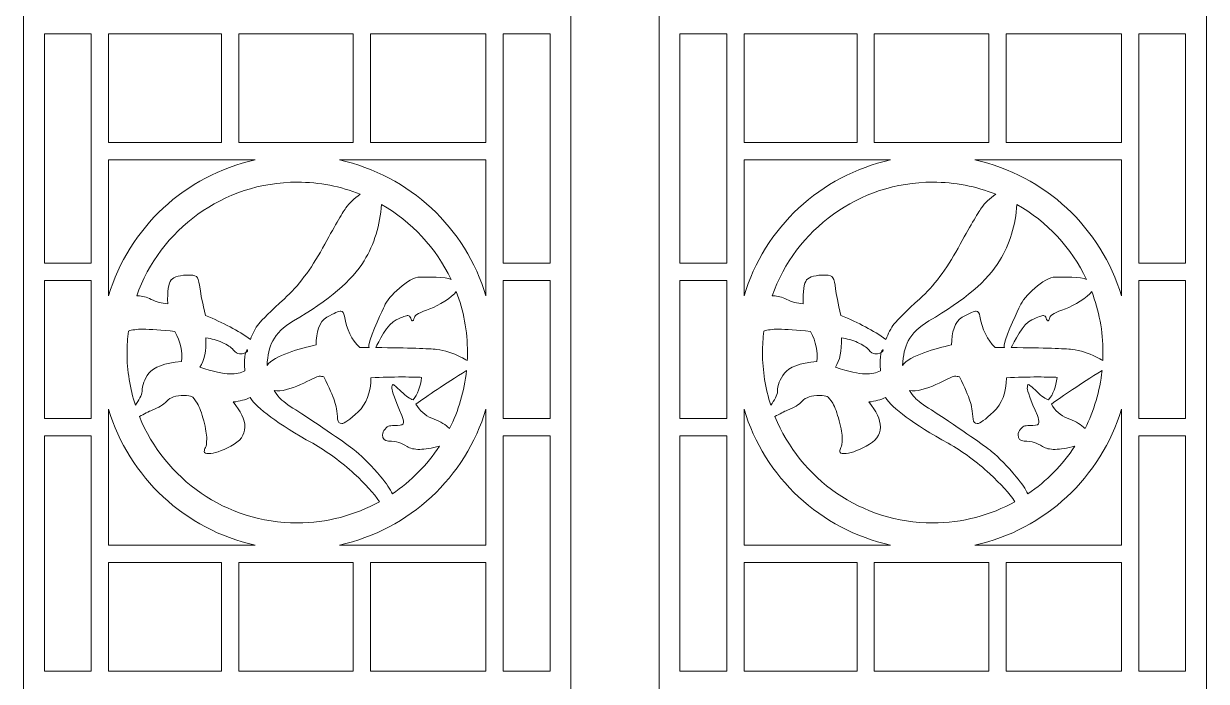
# Model space of a CAD drawing. Header units: centimetres. Extents: x 1.9 to 11.5, y -9.5 to 9.5.
# Drawn here: x 1.85 to 11.54, y -2.69 to 2.69 of the extents above; entities that cross this region are included whole.
import ezdxf

# ---------------------------------------------------------------- set-up
doc = ezdxf.new("R2010")
doc.units = ezdxf.units.CM
doc.header["$MEASUREMENT"] = 0
doc.layers.add('layer 1', color=7, linetype='Continuous')

msp = doc.modelspace()

# ---------------------------------------------------------------- linework, layer by layer
at = {"layer": 'layer 1', "color": 7, "lineweight": 20}
for points, knots in [([(1.85395, -2.77754), (1.85395, -2.77754), (1.85395, 2.76693), (1.85395, 2.76693), (1.85395, 2.76693), (1.85395, 2.76693), (1.85395, 2.76693), (1.85395, 2.76693), (1.85395, 2.76693), (1.85395, 2.76693), (1.85395, 6.05448), (1.85395, 6.05448), (1.85395, 6.05448), (1.85395, 6.05448), (1.85395, 9.5), (1.85395, 9.5), (1.85395, 9.5), (1.85395, 9.5), (4.09581, 9.5), (4.09581, 9.5), (4.09581, 9.5), (4.09581, 9.5), (6.33768, 9.5), (6.33768, 9.5), (6.33768, 9.5), (6.33768, 9.5), (6.33768, 6.05448), (6.33768, 6.05448), (6.33768, 6.05448), (6.33768, 6.05448), (6.33768, 2.76693), (6.33768, 2.76693), (6.33768, 2.76693), (6.33768, 2.76693), (6.33768, 2.76693), (6.33768, 2.76693), (6.33768, 2.76693), (6.33768, 2.76693), (6.33768, -2.77754), (6.33768, -2.77754), (6.33768, -2.77754), (6.33768, -2.77754), (6.33768, -2.77754), (6.33768, -2.77754), (6.33768, -2.77754), (6.33768, -2.77754), (6.33768, -6.05448), (6.33768, -6.05448), (6.33768, -6.05448), (6.33768, -6.05448), (6.33768, -9.5), (6.33768, -9.5), (6.33768, -9.5), (6.33768, -9.5), (4.09581, -9.5), (4.09581, -9.5), (4.09581, -9.5), (4.09581, -9.5), (1.85395, -9.5), (1.85395, -9.5), (1.85395, -9.5), (1.85395, -9.5), (1.85395, -6.05448), (1.85395, -6.05448), (1.85395, -6.05448), (1.85395, -6.05448), (1.85395, -2.77754), (1.85395, -2.77754), (1.85395, -2.77754), (1.85395, -2.77754), (1.85395, -2.77754), (1.85395, -2.77754)], [0, 0, 0, 0, 0.0526316, 0.0526316, 0.0526316, 0.0526316, 0.1052632, 0.1052632, 0.1052632, 0.1052632, 0.1578947, 0.1578947, 0.1578947, 0.1578947, 0.2105263, 0.2105263, 0.2105263, 0.2105263, 0.2631579, 0.2631579, 0.2631579, 0.2631579, 0.3157895, 0.3157895, 0.3157895, 0.3157895, 0.3684211, 0.3684211, 0.3684211, 0.3684211, 0.4210526, 0.4210526, 0.4210526, 0.4210526, 0.4736842, 0.4736842, 0.4736842, 0.4736842, 0.5263158, 0.5263158, 0.5263158, 0.5263158, 0.5789474, 0.5789474, 0.5789474, 0.5789474, 0.6315789, 0.6315789, 0.6315789, 0.6315789, 0.6842105, 0.6842105, 0.6842105, 0.6842105, 0.7368421, 0.7368421, 0.7368421, 0.7368421, 0.7894737, 0.7894737, 0.7894737, 0.7894737, 0.8421053, 0.8421053, 0.8421053, 0.8421053, 0.8947368, 0.8947368, 0.8947368, 0.8947368, 1, 1, 1, 1]), ([(2.02409, 2.60896), (2.02409, 2.60896), (2.02409, 0.73044), (2.02409, 0.73044), (2.02409, 0.73044), (2.02409, 0.73044), (2.40772, 0.73044), (2.40772, 0.73044), (2.40772, 0.73044), (2.40772, 0.73044), (2.40772, 2.60896), (2.40772, 2.60896), (2.40772, 2.60896), (2.40772, 2.60896), (2.02409, 2.60896), (2.02409, 2.60896)], [0, 0, 0, 0, 0.2, 0.2, 0.2, 0.2, 0.4, 0.4, 0.4, 0.4, 0.6, 0.6, 0.6, 0.6, 1, 1, 1, 1]), ([(2.54951, 2.60896), (2.54951, 2.60896), (2.54951, 1.71839), (2.54951, 1.71839), (2.54951, 1.71839), (2.54951, 1.71839), (3.47545, 1.71839), (3.47545, 1.71839), (3.47545, 1.71839), (3.47545, 1.71839), (3.47545, 2.60896), (3.47545, 2.60896), (3.47545, 2.60896), (3.47545, 2.60896), (2.54951, 2.60896), (2.54951, 2.60896)], [0, 0, 0, 0, 0.2, 0.2, 0.2, 0.2, 0.4, 0.4, 0.4, 0.4, 0.6, 0.6, 0.6, 0.6, 1, 1, 1, 1]), ([(3.61724, 2.60896), (3.61724, 2.60896), (3.61724, 1.71839), (3.61724, 1.71839), (3.61724, 1.71839), (3.61724, 1.71839), (4.55454, 1.71839), (4.55454, 1.71839), (4.55454, 1.71839), (4.55454, 1.71839), (4.55454, 2.60896), (4.55454, 2.60896), (4.55454, 2.60896), (4.55454, 2.60896), (4.09581, 2.60896), (4.09581, 2.60896), (4.09581, 2.60896), (4.09581, 2.60896), (3.61724, 2.60896), (3.61724, 2.60896)], [0, 0, 0, 0, 0.1666667, 0.1666667, 0.1666667, 0.1666667, 0.3333333, 0.3333333, 0.3333333, 0.3333333, 0.5, 0.5, 0.5, 0.5, 0.6666667, 0.6666667, 0.6666667, 0.6666667, 1, 1, 1, 1]), ([(4.69633, 2.60896), (4.69633, 2.60896), (4.69633, 1.71839), (4.69633, 1.71839), (4.69633, 1.71839), (4.69633, 1.71839), (5.64212, 1.71839), (5.64212, 1.71839), (5.64212, 1.71839), (5.64212, 1.71839), (5.64212, 2.60896), (5.64212, 2.60896), (5.64212, 2.60896), (5.64212, 2.60896), (4.69633, 2.60896), (4.69633, 2.60896)], [0, 0, 0, 0, 0.2, 0.2, 0.2, 0.2, 0.4, 0.4, 0.4, 0.4, 0.6, 0.6, 0.6, 0.6, 1, 1, 1, 1]), ([(5.78391, 2.60896), (5.78391, 2.60896), (5.78391, 0.73044), (5.78391, 0.73044), (5.78391, 0.73044), (5.78391, 0.73044), (6.16753, 0.73044), (6.16753, 0.73044), (6.16753, 0.73044), (6.16753, 0.73044), (6.16753, 2.60896), (6.16753, 2.60896), (6.16753, 2.60896), (6.16753, 2.60896), (5.78391, 2.60896), (5.78391, 2.60896)], [0, 0, 0, 0, 0.2, 0.2, 0.2, 0.2, 0.4, 0.4, 0.4, 0.4, 0.6, 0.6, 0.6, 0.6, 1, 1, 1, 1]), ([(2.54951, 1.5766), (2.54951, 1.5766), (2.54951, 0.46299), (2.54951, 0.46299), (2.54951, 0.46299), (2.71631, 1.02046), (3.17634, 1.45136), (3.75049, 1.5766), (3.75049, 1.5766), (3.75049, 1.5766), (2.54951, 1.5766), (2.54951, 1.5766)], [0, 0, 0, 0, 0.25, 0.25, 0.25, 0.25, 0.5, 0.5, 0.5, 0.5, 1, 1, 1, 1]), ([(4.44113, 1.5766), (5.01528, 1.45136), (5.47531, 1.02045), (5.64212, 0.46298), (5.64212, 0.46298), (5.64212, 0.46298), (5.64212, 1.5766), (5.64212, 1.5766), (5.64212, 1.5766), (5.64212, 1.5766), (4.44113, 1.5766), (4.44113, 1.5766)], [0, 0, 0, 0, 0.25, 0.25, 0.25, 0.25, 0.5, 0.5, 0.5, 0.5, 1, 1, 1, 1]), ([(2.78003, 0.46355), (2.78376, 0.46371), (2.78751, 0.46379), (2.79129, 0.46379), (2.79129, 0.46379), (2.82419, 0.46379), (2.86039, 0.45396), (2.89987, 0.4343), (2.89987, 0.4343), (2.93936, 0.41465), (2.98433, 0.40275), (3.03478, 0.39861), (3.03478, 0.39861), (3.03039, 0.50207), (3.03971, 0.56725), (3.06274, 0.59415), (3.06274, 0.59415), (3.08578, 0.62105), (3.13788, 0.6345), (3.21904, 0.6345), (3.21904, 0.6345), (3.24975, 0.6345), (3.26949, 0.62674), (3.27827, 0.61122), (3.27827, 0.61122), (3.28704, 0.5957), (3.29417, 0.5657), (3.29965, 0.52121), (3.29965, 0.52121), (3.30514, 0.47672), (3.31994, 0.40378), (3.34408, 0.3024), (3.34408, 0.3024), (3.48885, 0.24446), (3.61169, 0.17928), (3.7126, 0.10685), (3.7126, 0.10685), (3.73015, 0.15651), (3.75263, 0.19893), (3.78005, 0.23411), (3.78005, 0.23411), (3.80747, 0.26929), (3.87767, 0.33809), (3.99064, 0.44051), (3.99064, 0.44051), (4.10361, 0.54294), (4.2078, 0.68106), (4.30323, 0.85487), (4.30323, 0.85487), (4.39865, 1.02868), (4.46226, 1.13835), (4.49407, 1.18388), (4.49407, 1.18388), (4.52288, 1.22512), (4.56205, 1.26254), (4.61158, 1.29614), (4.61158, 1.29614), (4.45203, 1.3597), (4.278, 1.39469), (4.09581, 1.39469), (4.09581, 1.39469), (3.48816, 1.39469), (2.97122, 1.00588), (2.78003, 0.46355)], [0, 0, 0, 0, 0.0588235, 0.0588235, 0.0588235, 0.0588235, 0.1176471, 0.1176471, 0.1176471, 0.1176471, 0.1764706, 0.1764706, 0.1764706, 0.1764706, 0.2352941, 0.2352941, 0.2352941, 0.2352941, 0.2941176, 0.2941176, 0.2941176, 0.2941176, 0.3529412, 0.3529412, 0.3529412, 0.3529412, 0.4117647, 0.4117647, 0.4117647, 0.4117647, 0.4705882, 0.4705882, 0.4705882, 0.4705882, 0.5294118, 0.5294118, 0.5294118, 0.5294118, 0.5882353, 0.5882353, 0.5882353, 0.5882353, 0.6470588, 0.6470588, 0.6470588, 0.6470588, 0.7058824, 0.7058824, 0.7058824, 0.7058824, 0.7647059, 0.7647059, 0.7647059, 0.7647059, 0.8235294, 0.8235294, 0.8235294, 0.8235294, 0.8823529, 0.8823529, 0.8823529, 0.8823529, 1, 1, 1, 1]), ([(4.80995, 0.37999), (4.84023, 0.457), (5.009, 0.61743), (5.10197, 0.61743), (5.10197, 0.61743), (5.15783, 0.61743), (5.31547, 0.62029), (5.35591, 0.59848), (5.35591, 0.59848), (5.23298, 0.85671), (5.03302, 1.07121), (4.78576, 1.21225), (4.78576, 1.21225), (4.7742, 1.04275), (4.72688, 0.88896), (4.64378, 0.75089), (4.64378, 0.75089), (4.54726, 0.59053), (4.35423, 0.42655), (4.06467, 0.25894), (4.06467, 0.25894), (3.98351, 0.21135), (3.92702, 0.15703), (3.89522, 0.09599), (3.89522, 0.09599), (3.86787, 0.04352), (3.85228, -0.02386), (3.84844, -0.10615), (3.84844, -0.10615), (3.90437, -0.02289), (4.12412, 0.03312), (4.24976, 0.06185), (4.24976, 0.06185), (4.24976, 0.16324), (4.27635, 0.25428), (4.33777, 0.28843), (4.33777, 0.28843), (4.39919, 0.32257), (4.43758, 0.33964), (4.45294, 0.33964), (4.45294, 0.33964), (4.46829, 0.33964), (4.47817, 0.32516), (4.48255, 0.29619), (4.48255, 0.29619), (4.5001, 0.18859), (4.54178, 0.10375), (4.60759, 0.04167), (4.60759, 0.04167), (4.63422, 0.04152), (4.66004, 0.04134), (4.68504, 0.04114), (4.68504, 0.04114), (4.68115, 0.04604), (4.67939, 0.05312), (4.68147, 0.06328), (4.68147, 0.06328), (4.70085, 0.158), (4.80051, 0.35599), (4.80995, 0.37999)], [0, 0, 0, 0, 0.0625, 0.0625, 0.0625, 0.0625, 0.125, 0.125, 0.125, 0.125, 0.1875, 0.1875, 0.1875, 0.1875, 0.25, 0.25, 0.25, 0.25, 0.3125, 0.3125, 0.3125, 0.3125, 0.375, 0.375, 0.375, 0.375, 0.4375, 0.4375, 0.4375, 0.4375, 0.5, 0.5, 0.5, 0.5, 0.5625, 0.5625, 0.5625, 0.5625, 0.625, 0.625, 0.625, 0.625, 0.6875, 0.6875, 0.6875, 0.6875, 0.75, 0.75, 0.75, 0.75, 0.8125, 0.8125, 0.8125, 0.8125, 0.875, 0.875, 0.875, 0.875, 1, 1, 1, 1]), ([(2.02409, 0.58865), (2.02409, 0.58865), (2.02409, -0.54145), (2.02409, -0.54145), (2.02409, -0.54145), (2.02409, -0.54145), (2.40772, -0.54145), (2.40772, -0.54145), (2.40772, -0.54145), (2.40772, -0.54145), (2.40772, 0.58865), (2.40772, 0.58865), (2.40772, 0.58865), (2.40772, 0.58865), (2.02409, 0.58865), (2.02409, 0.58865)], [0, 0, 0, 0, 0.2, 0.2, 0.2, 0.2, 0.4, 0.4, 0.4, 0.4, 0.6, 0.6, 0.6, 0.6, 1, 1, 1, 1]), ([(6.16753, 0.58865), (6.16753, 0.58865), (5.78391, 0.58865), (5.78391, 0.58865), (5.78391, 0.58865), (5.78391, 0.58865), (5.78391, -0.54145), (5.78391, -0.54145), (5.78391, -0.54145), (5.78391, -0.54145), (6.16753, -0.54145), (6.16753, -0.54145), (6.16753, -0.54145), (6.16753, -0.54145), (6.16753, 0.58865), (6.16753, 0.58865)], [0, 0, 0, 0, 0.2, 0.2, 0.2, 0.2, 0.4, 0.4, 0.4, 0.4, 0.6, 0.6, 0.6, 0.6, 1, 1, 1, 1]), ([(5.39874, 0.49851), (5.3658, 0.45165), (5.25223, 0.38283), (5.18341, 0.35826), (5.18341, 0.35826), (5.10225, 0.3293), (5.05947, 0.3055), (5.05508, 0.28688), (5.05508, 0.28688), (5.0507, 0.26825), (5.04576, 0.25894), (5.04028, 0.25894), (5.04028, 0.25894), (5.03479, 0.25894), (5.02986, 0.26618), (5.02547, 0.28067), (5.02547, 0.28067), (5.02108, 0.29515), (5.0134, 0.3024), (5.00244, 0.3024), (5.00244, 0.3024), (4.99147, 0.3024), (4.95966, 0.29101), (4.90701, 0.26825), (4.90701, 0.26825), (4.83633, 0.23769), (4.75834, 0.07892), (4.73828, 0.04067), (4.73828, 0.04067), (5.01117, 0.03805), (5.17766, 0.03269), (5.2377, 0.0246), (5.2377, 0.0246), (5.3068, 0.01529), (5.37151, -0.00437), (5.43183, -0.03437), (5.43183, -0.03437), (5.4556, -0.04619), (5.47468, -0.0568), (5.48908, -0.06621), (5.48908, -0.06621), (5.4901, -0.04433), (5.49068, -0.02232), (5.49068, -0.00018), (5.49068, -0.00018), (5.49068, 0.17554), (5.45809, 0.34364), (5.39874, 0.49851)], [0, 0, 0, 0, 0.0769231, 0.0769231, 0.0769231, 0.0769231, 0.1538462, 0.1538462, 0.1538462, 0.1538462, 0.2307692, 0.2307692, 0.2307692, 0.2307692, 0.3076923, 0.3076923, 0.3076923, 0.3076923, 0.3846154, 0.3846154, 0.3846154, 0.3846154, 0.4615385, 0.4615385, 0.4615385, 0.4615385, 0.5384615, 0.5384615, 0.5384615, 0.5384615, 0.6153846, 0.6153846, 0.6153846, 0.6153846, 0.6923077, 0.6923077, 0.6923077, 0.6923077, 0.7692308, 0.7692308, 0.7692308, 0.7692308, 0.8461538, 0.8461538, 0.8461538, 0.8461538, 1, 1, 1, 1]), ([(2.76934, -0.43239), (2.79546, -0.39405), (2.82419, -0.34783), (2.82419, -0.31837), (2.82419, -0.31837), (2.82419, -0.26871), (2.84284, -0.21905), (2.88013, -0.16938), (2.88013, -0.16938), (2.91742, -0.11972), (3.00626, -0.08765), (3.14665, -0.07317), (3.14665, -0.07317), (3.15762, 0.00339), (3.14007, 0.08513), (3.09401, 0.17203), (3.09401, 0.17203), (2.98213, 0.18445), (2.89439, 0.19066), (2.83077, 0.19066), (2.83077, 0.19066), (2.78137, 0.19066), (2.74176, 0.18562), (2.71194, 0.17554), (2.71194, 0.17554), (2.7047, 0.11798), (2.70095, 0.05934), (2.70095, -0.00018), (2.70095, -0.00018), (2.70095, -0.15106), (2.72498, -0.29631), (2.76934, -0.43239)], [0, 0, 0, 0, 0.1111111, 0.1111111, 0.1111111, 0.1111111, 0.2222222, 0.2222222, 0.2222222, 0.2222222, 0.3333333, 0.3333333, 0.3333333, 0.3333333, 0.4444444, 0.4444444, 0.4444444, 0.4444444, 0.5555556, 0.5555556, 0.5555556, 0.5555556, 0.6666667, 0.6666667, 0.6666667, 0.6666667, 0.7777778, 0.7777778, 0.7777778, 0.7777778, 1, 1, 1, 1]), ([(3.34737, 0.11927), (3.35175, 0.01374), (3.3353, -0.06592), (3.29801, -0.11972), (3.29801, -0.11972), (3.40769, -0.15697), (3.48885, -0.17559), (3.5415, -0.17559), (3.5415, -0.17559), (3.59414, -0.17559), (3.63582, -0.16732), (3.66654, -0.15076), (3.66654, -0.15076), (3.64774, 0.12402), (3.75358, -0.01109), (3.62212, -0.01109), (3.62212, -0.01109), (3.60566, -0.01109), (3.58866, -0.00023), (3.57111, 0.0215), (3.57111, 0.0215), (3.55356, 0.04323), (3.5234, 0.0634), (3.48063, 0.08202), (3.48063, 0.08202), (3.43785, 0.10065), (3.39343, 0.11306), (3.34737, 0.11927)], [0, 0, 0, 0, 0.125, 0.125, 0.125, 0.125, 0.25, 0.25, 0.25, 0.25, 0.375, 0.375, 0.375, 0.375, 0.5, 0.5, 0.5, 0.5, 0.625, 0.625, 0.625, 0.625, 0.75, 0.75, 0.75, 0.75, 1, 1, 1, 1]), ([(5.48292, -0.14757), (5.29916, -0.26266), (5.16093, -0.35476), (5.06824, -0.4239), (5.06824, -0.4239), (5.09895, -0.4777), (5.14228, -0.51546), (5.19821, -0.53719), (5.19821, -0.53719), (5.25415, -0.55891), (5.29802, -0.58323), (5.32983, -0.61013), (5.32983, -0.61013), (5.33497, -0.61447), (5.33968, -0.61883), (5.34399, -0.6232), (5.34399, -0.6232), (5.41694, -0.47735), (5.46512, -0.31699), (5.48292, -0.14757)], [0, 0, 0, 0, 0.1666667, 0.1666667, 0.1666667, 0.1666667, 0.3333333, 0.3333333, 0.3333333, 0.3333333, 0.5, 0.5, 0.5, 0.5, 0.6666667, 0.6666667, 0.6666667, 0.6666667, 1, 1, 1, 1]), ([(5.26109, -0.76683), (5.19593, -0.78444), (5.14207, -0.79325), (5.0995, -0.79325), (5.0995, -0.79325), (5.05453, -0.79325), (5.01999, -0.78549), (4.99585, -0.76997), (4.99585, -0.76997), (4.97172, -0.75445), (4.94869, -0.74307), (4.92676, -0.73583), (4.92676, -0.73583), (4.90482, -0.72859), (4.8774, -0.72497), (4.8445, -0.72497), (4.8445, -0.72497), (4.81159, -0.72497), (4.79514, -0.70841), (4.79514, -0.67531), (4.79514, -0.67531), (4.79514, -0.65875), (4.80172, -0.64271), (4.81488, -0.6272), (4.81488, -0.6272), (4.82804, -0.61168), (4.84011, -0.60289), (4.85108, -0.60081), (4.85108, -0.60081), (4.86204, -0.59875), (4.88398, -0.59771), (4.91689, -0.59771), (4.91689, -0.59771), (4.94979, -0.59771), (4.96624, -0.58995), (4.96624, -0.57443), (4.96624, -0.57443), (4.96624, -0.55891), (4.96186, -0.53977), (4.95308, -0.51701), (4.95308, -0.51701), (4.89824, -0.38872), (4.87082, -0.31423), (4.87082, -0.29354), (4.87082, -0.29354), (4.87082, -0.27284), (4.87356, -0.2625), (4.87905, -0.2625), (4.87905, -0.2625), (4.88453, -0.2625), (4.90756, -0.28164), (4.94814, -0.31992), (4.94814, -0.31992), (4.98873, -0.3582), (5.02108, -0.38044), (5.04521, -0.38665), (5.04521, -0.38665), (5.0825, -0.3432), (5.10554, -0.28216), (5.11431, -0.20353), (5.11431, -0.20353), (5.08799, -0.20146), (5.03479, -0.20042), (4.95472, -0.20042), (4.95472, -0.20042), (4.87466, -0.20042), (4.78966, -0.20249), (4.69972, -0.20663), (4.69972, -0.20663), (4.69752, -0.32872), (4.66243, -0.42183), (4.59443, -0.48597), (4.59443, -0.48597), (4.52642, -0.55012), (4.482, -0.58219), (4.46116, -0.58219), (4.46116, -0.58219), (4.44032, -0.58219), (4.42881, -0.56978), (4.42662, -0.54495), (4.42662, -0.54495), (4.42223, -0.48494), (4.41346, -0.43476), (4.40029, -0.39441), (4.40029, -0.39441), (4.38713, -0.35406), (4.35861, -0.2894), (4.31474, -0.20042), (4.31474, -0.20042), (4.30158, -0.19628), (4.28842, -0.19422), (4.27526, -0.19422), (4.27526, -0.19422), (4.24461, -0.19422), (4.01893, -0.33764), (3.90575, -0.3114), (3.90575, -0.3114), (3.92027, -0.3351), (3.93532, -0.35672), (3.94786, -0.36958), (3.94786, -0.36958), (3.97309, -0.39544), (4.01861, -0.42907), (4.08441, -0.47045), (4.08441, -0.47045), (4.35203, -0.64634), (4.51655, -0.75963), (4.57798, -0.81032), (4.57798, -0.81032), (4.6394, -0.86102), (4.70685, -0.93034), (4.78033, -1.01828), (4.78033, -1.01828), (4.82629, -1.07327), (4.85787, -1.11956), (4.87509, -1.15716), (4.87509, -1.15716), (5.02808, -1.05387), (5.15945, -0.92102), (5.26109, -0.76683)], [0, 0, 0, 0, 0.0322581, 0.0322581, 0.0322581, 0.0322581, 0.0645161, 0.0645161, 0.0645161, 0.0645161, 0.0967742, 0.0967742, 0.0967742, 0.0967742, 0.1290323, 0.1290323, 0.1290323, 0.1290323, 0.1612903, 0.1612903, 0.1612903, 0.1612903, 0.1935484, 0.1935484, 0.1935484, 0.1935484, 0.2258065, 0.2258065, 0.2258065, 0.2258065, 0.2580645, 0.2580645, 0.2580645, 0.2580645, 0.2903226, 0.2903226, 0.2903226, 0.2903226, 0.3225806, 0.3225806, 0.3225806, 0.3225806, 0.3548387, 0.3548387, 0.3548387, 0.3548387, 0.3870968, 0.3870968, 0.3870968, 0.3870968, 0.4193548, 0.4193548, 0.4193548, 0.4193548, 0.4516129, 0.4516129, 0.4516129, 0.4516129, 0.483871, 0.483871, 0.483871, 0.483871, 0.516129, 0.516129, 0.516129, 0.516129, 0.5483871, 0.5483871, 0.5483871, 0.5483871, 0.5806452, 0.5806452, 0.5806452, 0.5806452, 0.6129032, 0.6129032, 0.6129032, 0.6129032, 0.6451613, 0.6451613, 0.6451613, 0.6451613, 0.6774194, 0.6774194, 0.6774194, 0.6774194, 0.7096774, 0.7096774, 0.7096774, 0.7096774, 0.7419355, 0.7419355, 0.7419355, 0.7419355, 0.7741935, 0.7741935, 0.7741935, 0.7741935, 0.8064516, 0.8064516, 0.8064516, 0.8064516, 0.8387097, 0.8387097, 0.8387097, 0.8387097, 0.8709677, 0.8709677, 0.8709677, 0.8709677, 0.9032258, 0.9032258, 0.9032258, 0.9032258, 0.9354839, 0.9354839, 0.9354839, 0.9354839, 1, 1, 1, 1]), ([(4.76978, -1.22155), (4.72292, -1.15345), (4.65405, -1.07741), (4.56317, -0.99344), (4.56317, -0.99344), (4.45678, -0.89516), (4.34326, -0.81187), (4.22261, -0.74359), (4.22261, -0.74359), (3.93525, -0.58219), (3.76415, -0.457), (3.70931, -0.36803), (3.70931, -0.36803), (3.67202, -0.38665), (3.62595, -0.39907), (3.57111, -0.40527), (3.57111, -0.40527), (3.63472, -0.47977), (3.66654, -0.54857), (3.66654, -0.61168), (3.66654, -0.61168), (3.66654, -0.67479), (3.62815, -0.72652), (3.55137, -0.76687), (3.55137, -0.76687), (3.4746, -0.80722), (3.41427, -0.82739), (3.3704, -0.82739), (3.3704, -0.82739), (3.34627, -0.82739), (3.3342, -0.8217), (3.3342, -0.81032), (3.3342, -0.81032), (3.3342, -0.79894), (3.33749, -0.78808), (3.34408, -0.77773), (3.34408, -0.77773), (3.35066, -0.76739), (3.35395, -0.74411), (3.35395, -0.70789), (3.35395, -0.70789), (3.35395, -0.67169), (3.34572, -0.62202), (3.32927, -0.55891), (3.32927, -0.55891), (3.31281, -0.4958), (3.29527, -0.44821), (3.27662, -0.41614), (3.27662, -0.41614), (3.25798, -0.38406), (3.24262, -0.36544), (3.23055, -0.36027), (3.23055, -0.36027), (3.21849, -0.3551), (3.1982, -0.35251), (3.16968, -0.35251), (3.16968, -0.35251), (3.10168, -0.35251), (3.05397, -0.36751), (3.02655, -0.39752), (3.02655, -0.39752), (2.99913, -0.42752), (2.9591, -0.45235), (2.90645, -0.47201), (2.90645, -0.47201), (2.87978, -0.48197), (2.83877, -0.50454), (2.80295, -0.5244), (2.80295, -0.5244), (3.01021, -1.03491), (3.511, -1.39506), (4.09581, -1.39506), (4.09581, -1.39506), (4.34025, -1.39506), (4.56999, -1.33208), (4.76978, -1.22155)], [0, 0, 0, 0, 0.05, 0.05, 0.05, 0.05, 0.1, 0.1, 0.1, 0.1, 0.15, 0.15, 0.15, 0.15, 0.2, 0.2, 0.2, 0.2, 0.25, 0.25, 0.25, 0.25, 0.3, 0.3, 0.3, 0.3, 0.35, 0.35, 0.35, 0.35, 0.4, 0.4, 0.4, 0.4, 0.45, 0.45, 0.45, 0.45, 0.5, 0.5, 0.5, 0.5, 0.55, 0.55, 0.55, 0.55, 0.6, 0.6, 0.6, 0.6, 0.65, 0.65, 0.65, 0.65, 0.7, 0.7, 0.7, 0.7, 0.75, 0.75, 0.75, 0.75, 0.8, 0.8, 0.8, 0.8, 0.85, 0.85, 0.85, 0.85, 0.9, 0.9, 0.9, 0.9, 1, 1, 1, 1]), ([(3.75048, -1.57697), (3.17634, -1.45173), (2.71631, -1.02083), (2.54951, -0.46336), (2.54951, -0.46336), (2.54951, -0.46336), (2.54951, -1.57697), (2.54951, -1.57697), (2.54951, -1.57697), (2.54951, -1.57697), (3.75048, -1.57697), (3.75048, -1.57697)], [0, 0, 0, 0, 0.25, 0.25, 0.25, 0.25, 0.5, 0.5, 0.5, 0.5, 1, 1, 1, 1]), ([(5.64212, -1.57697), (5.64212, -1.57697), (5.64212, -0.46335), (5.64212, -0.46335), (5.64212, -0.46335), (5.47532, -1.02082), (5.01528, -1.45173), (4.44114, -1.57697), (4.44114, -1.57697), (4.44114, -1.57697), (5.64212, -1.57697), (5.64212, -1.57697)], [0, 0, 0, 0, 0.25, 0.25, 0.25, 0.25, 0.5, 0.5, 0.5, 0.5, 1, 1, 1, 1]), ([(2.40772, -2.60896), (2.40772, -2.60896), (2.40772, -0.68324), (2.40772, -0.68324), (2.40772, -0.68324), (2.40772, -0.68324), (2.02409, -0.68324), (2.02409, -0.68324), (2.02409, -0.68324), (2.02409, -0.68324), (2.02409, -2.60896), (2.02409, -2.60896), (2.02409, -2.60896), (2.02409, -2.60896), (2.40772, -2.60896), (2.40772, -2.60896)], [0, 0, 0, 0, 0.2, 0.2, 0.2, 0.2, 0.4, 0.4, 0.4, 0.4, 0.6, 0.6, 0.6, 0.6, 1, 1, 1, 1]), ([(6.16753, -2.60896), (6.16753, -2.60896), (6.16753, -0.68324), (6.16753, -0.68324), (6.16753, -0.68324), (6.16753, -0.68324), (5.78391, -0.68324), (5.78391, -0.68324), (5.78391, -0.68324), (5.78391, -0.68324), (5.78391, -2.60896), (5.78391, -2.60896), (5.78391, -2.60896), (5.78391, -2.60896), (6.16753, -2.60896), (6.16753, -2.60896)], [0, 0, 0, 0, 0.2, 0.2, 0.2, 0.2, 0.4, 0.4, 0.4, 0.4, 0.6, 0.6, 0.6, 0.6, 1, 1, 1, 1]), ([(3.47545, -2.60896), (3.47545, -2.60896), (3.47545, -1.71876), (3.47545, -1.71876), (3.47545, -1.71876), (3.47545, -1.71876), (2.54951, -1.71876), (2.54951, -1.71876), (2.54951, -1.71876), (2.54951, -1.71876), (2.54951, -2.60896), (2.54951, -2.60896), (2.54951, -2.60896), (2.54951, -2.60896), (3.47545, -2.60896), (3.47545, -2.60896)], [0, 0, 0, 0, 0.2, 0.2, 0.2, 0.2, 0.4, 0.4, 0.4, 0.4, 0.6, 0.6, 0.6, 0.6, 1, 1, 1, 1]), ([(4.55454, -2.60896), (4.55454, -2.60896), (4.55454, -1.71876), (4.55454, -1.71876), (4.55454, -1.71876), (4.55454, -1.71876), (3.61724, -1.71876), (3.61724, -1.71876), (3.61724, -1.71876), (3.61724, -1.71876), (3.61724, -2.60896), (3.61724, -2.60896), (3.61724, -2.60896), (3.61724, -2.60896), (4.09581, -2.60896), (4.09581, -2.60896), (4.09581, -2.60896), (4.09581, -2.60896), (4.55454, -2.60896), (4.55454, -2.60896)], [0, 0, 0, 0, 0.1666667, 0.1666667, 0.1666667, 0.1666667, 0.3333333, 0.3333333, 0.3333333, 0.3333333, 0.5, 0.5, 0.5, 0.5, 0.6666667, 0.6666667, 0.6666667, 0.6666667, 1, 1, 1, 1]), ([(5.64212, -2.60896), (5.64212, -2.60896), (5.64212, -1.71876), (5.64212, -1.71876), (5.64212, -1.71876), (5.64212, -1.71876), (4.69633, -1.71876), (4.69633, -1.71876), (4.69633, -1.71876), (4.69633, -1.71876), (4.69633, -2.60896), (4.69633, -2.60896), (4.69633, -2.60896), (4.69633, -2.60896), (5.64212, -2.60896), (5.64212, -2.60896)], [0, 0, 0, 0, 0.2, 0.2, 0.2, 0.2, 0.4, 0.4, 0.4, 0.4, 0.6, 0.6, 0.6, 0.6, 1, 1, 1, 1])]:
    msp.add_open_spline(points, degree=3, knots=knots, dxfattribs=at)
at = {"layer": 'layer 1', "color": 250, "lineweight": 20}
for points, knots in [([(7.06085, -2.77754), (7.06085, -2.77754), (7.06085, 2.76693), (7.06085, 2.76693), (7.06085, 2.76693), (7.06085, 2.76693), (7.06085, 2.76693), (7.06085, 2.76693), (7.06085, 2.76693), (7.06085, 2.76693), (7.06085, 6.05448), (7.06085, 6.05448), (7.06085, 6.05448), (7.06085, 6.05448), (7.06085, 9.5), (7.06085, 9.5), (7.06085, 9.5), (7.06085, 9.5), (9.30271, 9.5), (9.30271, 9.5), (9.30271, 9.5), (9.30271, 9.5), (11.54458, 9.5), (11.54458, 9.5), (11.54458, 9.5), (11.54458, 9.5), (11.54458, 6.05448), (11.54458, 6.05448), (11.54458, 6.05448), (11.54458, 6.05448), (11.54458, 2.76693), (11.54458, 2.76693), (11.54458, 2.76693), (11.54458, 2.76693), (11.54458, 2.76693), (11.54458, 2.76693), (11.54458, 2.76693), (11.54458, 2.76693), (11.54458, -2.77754), (11.54458, -2.77754), (11.54458, -2.77754), (11.54458, -2.77754), (11.54458, -2.77754), (11.54458, -2.77754), (11.54458, -2.77754), (11.54458, -2.77754), (11.54458, -6.05448), (11.54458, -6.05448), (11.54458, -6.05448), (11.54458, -6.05448), (11.54458, -9.5), (11.54458, -9.5), (11.54458, -9.5), (11.54458, -9.5), (9.30271, -9.5), (9.30271, -9.5), (9.30271, -9.5), (9.30271, -9.5), (7.06085, -9.5), (7.06085, -9.5), (7.06085, -9.5), (7.06085, -9.5), (7.06085, -6.05448), (7.06085, -6.05448), (7.06085, -6.05448), (7.06085, -6.05448), (7.06085, -2.77754), (7.06085, -2.77754), (7.06085, -2.77754), (7.06085, -2.77754), (7.06085, -2.77754), (7.06085, -2.77754)], [0, 0, 0, 0, 0.0526316, 0.0526316, 0.0526316, 0.0526316, 0.1052632, 0.1052632, 0.1052632, 0.1052632, 0.1578947, 0.1578947, 0.1578947, 0.1578947, 0.2105263, 0.2105263, 0.2105263, 0.2105263, 0.2631579, 0.2631579, 0.2631579, 0.2631579, 0.3157895, 0.3157895, 0.3157895, 0.3157895, 0.3684211, 0.3684211, 0.3684211, 0.3684211, 0.4210526, 0.4210526, 0.4210526, 0.4210526, 0.4736842, 0.4736842, 0.4736842, 0.4736842, 0.5263158, 0.5263158, 0.5263158, 0.5263158, 0.5789474, 0.5789474, 0.5789474, 0.5789474, 0.6315789, 0.6315789, 0.6315789, 0.6315789, 0.6842105, 0.6842105, 0.6842105, 0.6842105, 0.7368421, 0.7368421, 0.7368421, 0.7368421, 0.7894737, 0.7894737, 0.7894737, 0.7894737, 0.8421053, 0.8421053, 0.8421053, 0.8421053, 0.8947368, 0.8947368, 0.8947368, 0.8947368, 1, 1, 1, 1]), ([(7.23099, 2.60896), (7.23099, 2.60896), (7.23099, 0.73044), (7.23099, 0.73044), (7.23099, 0.73044), (7.23099, 0.73044), (7.61462, 0.73044), (7.61462, 0.73044), (7.61462, 0.73044), (7.61462, 0.73044), (7.61462, 2.60896), (7.61462, 2.60896), (7.61462, 2.60896), (7.61462, 2.60896), (7.23099, 2.60896), (7.23099, 2.60896)], [0, 0, 0, 0, 0.2, 0.2, 0.2, 0.2, 0.4, 0.4, 0.4, 0.4, 0.6, 0.6, 0.6, 0.6, 1, 1, 1, 1]), ([(7.75641, 2.60896), (7.75641, 2.60896), (7.75641, 1.71839), (7.75641, 1.71839), (7.75641, 1.71839), (7.75641, 1.71839), (8.68235, 1.71839), (8.68235, 1.71839), (8.68235, 1.71839), (8.68235, 1.71839), (8.68235, 2.60896), (8.68235, 2.60896), (8.68235, 2.60896), (8.68235, 2.60896), (7.75641, 2.60896), (7.75641, 2.60896)], [0, 0, 0, 0, 0.2, 0.2, 0.2, 0.2, 0.4, 0.4, 0.4, 0.4, 0.6, 0.6, 0.6, 0.6, 1, 1, 1, 1]), ([(8.82414, 2.60896), (8.82414, 2.60896), (8.82414, 1.71839), (8.82414, 1.71839), (8.82414, 1.71839), (8.82414, 1.71839), (9.76144, 1.71839), (9.76144, 1.71839), (9.76144, 1.71839), (9.76144, 1.71839), (9.76144, 2.60896), (9.76144, 2.60896), (9.76144, 2.60896), (9.76144, 2.60896), (9.30271, 2.60896), (9.30271, 2.60896), (9.30271, 2.60896), (9.30271, 2.60896), (8.82414, 2.60896), (8.82414, 2.60896)], [0, 0, 0, 0, 0.1666667, 0.1666667, 0.1666667, 0.1666667, 0.3333333, 0.3333333, 0.3333333, 0.3333333, 0.5, 0.5, 0.5, 0.5, 0.6666667, 0.6666667, 0.6666667, 0.6666667, 1, 1, 1, 1]), ([(9.90323, 2.60896), (9.90323, 2.60896), (9.90323, 1.71839), (9.90323, 1.71839), (9.90323, 1.71839), (9.90323, 1.71839), (10.84902, 1.71839), (10.84902, 1.71839), (10.84902, 1.71839), (10.84902, 1.71839), (10.84902, 2.60896), (10.84902, 2.60896), (10.84902, 2.60896), (10.84902, 2.60896), (9.90323, 2.60896), (9.90323, 2.60896)], [0, 0, 0, 0, 0.2, 0.2, 0.2, 0.2, 0.4, 0.4, 0.4, 0.4, 0.6, 0.6, 0.6, 0.6, 1, 1, 1, 1]), ([(10.99081, 2.60896), (10.99081, 2.60896), (10.99081, 0.73044), (10.99081, 0.73044), (10.99081, 0.73044), (10.99081, 0.73044), (11.37443, 0.73044), (11.37443, 0.73044), (11.37443, 0.73044), (11.37443, 0.73044), (11.37443, 2.60896), (11.37443, 2.60896), (11.37443, 2.60896), (11.37443, 2.60896), (10.99081, 2.60896), (10.99081, 2.60896)], [0, 0, 0, 0, 0.2, 0.2, 0.2, 0.2, 0.4, 0.4, 0.4, 0.4, 0.6, 0.6, 0.6, 0.6, 1, 1, 1, 1]), ([(7.75641, 1.5766), (7.75641, 1.5766), (7.75641, 0.46299), (7.75641, 0.46299), (7.75641, 0.46299), (7.92321, 1.02046), (8.38324, 1.45136), (8.95739, 1.5766), (8.95739, 1.5766), (8.95739, 1.5766), (7.75641, 1.5766), (7.75641, 1.5766)], [0, 0, 0, 0, 0.25, 0.25, 0.25, 0.25, 0.5, 0.5, 0.5, 0.5, 1, 1, 1, 1]), ([(9.64803, 1.5766), (10.22218, 1.45136), (10.68221, 1.02045), (10.84902, 0.46298), (10.84902, 0.46298), (10.84902, 0.46298), (10.84902, 1.5766), (10.84902, 1.5766), (10.84902, 1.5766), (10.84902, 1.5766), (9.64803, 1.5766), (9.64803, 1.5766)], [0, 0, 0, 0, 0.25, 0.25, 0.25, 0.25, 0.5, 0.5, 0.5, 0.5, 1, 1, 1, 1]), ([(7.98693, 0.46355), (7.99066, 0.46371), (7.99441, 0.46379), (7.99819, 0.46379), (7.99819, 0.46379), (8.03109, 0.46379), (8.06729, 0.45396), (8.10677, 0.4343), (8.10677, 0.4343), (8.14626, 0.41465), (8.19123, 0.40275), (8.24168, 0.39861), (8.24168, 0.39861), (8.23729, 0.50207), (8.24661, 0.56725), (8.26964, 0.59415), (8.26964, 0.59415), (8.29268, 0.62105), (8.34478, 0.6345), (8.42594, 0.6345), (8.42594, 0.6345), (8.45665, 0.6345), (8.47639, 0.62674), (8.48517, 0.61122), (8.48517, 0.61122), (8.49394, 0.5957), (8.50107, 0.5657), (8.50655, 0.52121), (8.50655, 0.52121), (8.51204, 0.47672), (8.52684, 0.40378), (8.55098, 0.3024), (8.55098, 0.3024), (8.69575, 0.24446), (8.81859, 0.17928), (8.9195, 0.10685), (8.9195, 0.10685), (8.93705, 0.15651), (8.95953, 0.19893), (8.98695, 0.23411), (8.98695, 0.23411), (9.01437, 0.26929), (9.08457, 0.33809), (9.19754, 0.44051), (9.19754, 0.44051), (9.31051, 0.54294), (9.4147, 0.68106), (9.51013, 0.85487), (9.51013, 0.85487), (9.60555, 1.02868), (9.66916, 1.13835), (9.70097, 1.18388), (9.70097, 1.18388), (9.72978, 1.22512), (9.76895, 1.26254), (9.81848, 1.29614), (9.81848, 1.29614), (9.65893, 1.3597), (9.4849, 1.39469), (9.30271, 1.39469), (9.30271, 1.39469), (8.69506, 1.39469), (8.17812, 1.00588), (7.98693, 0.46355)], [0, 0, 0, 0, 0.0588235, 0.0588235, 0.0588235, 0.0588235, 0.1176471, 0.1176471, 0.1176471, 0.1176471, 0.1764706, 0.1764706, 0.1764706, 0.1764706, 0.2352941, 0.2352941, 0.2352941, 0.2352941, 0.2941176, 0.2941176, 0.2941176, 0.2941176, 0.3529412, 0.3529412, 0.3529412, 0.3529412, 0.4117647, 0.4117647, 0.4117647, 0.4117647, 0.4705882, 0.4705882, 0.4705882, 0.4705882, 0.5294118, 0.5294118, 0.5294118, 0.5294118, 0.5882353, 0.5882353, 0.5882353, 0.5882353, 0.6470588, 0.6470588, 0.6470588, 0.6470588, 0.7058824, 0.7058824, 0.7058824, 0.7058824, 0.7647059, 0.7647059, 0.7647059, 0.7647059, 0.8235294, 0.8235294, 0.8235294, 0.8235294, 0.8823529, 0.8823529, 0.8823529, 0.8823529, 1, 1, 1, 1]), ([(10.01685, 0.37999), (10.04713, 0.457), (10.2159, 0.61743), (10.30887, 0.61743), (10.30887, 0.61743), (10.36473, 0.61743), (10.52237, 0.62029), (10.56281, 0.59848), (10.56281, 0.59848), (10.43988, 0.85671), (10.23992, 1.07121), (9.99266, 1.21225), (9.99266, 1.21225), (9.9811, 1.04275), (9.93378, 0.88896), (9.85068, 0.75089), (9.85068, 0.75089), (9.75416, 0.59053), (9.56113, 0.42655), (9.27157, 0.25894), (9.27157, 0.25894), (9.19041, 0.21135), (9.13392, 0.15703), (9.10212, 0.09599), (9.10212, 0.09599), (9.07477, 0.04352), (9.05918, -0.02386), (9.05534, -0.10615), (9.05534, -0.10615), (9.11127, -0.02289), (9.33102, 0.03312), (9.45666, 0.06185), (9.45666, 0.06185), (9.45666, 0.16324), (9.48325, 0.25428), (9.54467, 0.28843), (9.54467, 0.28843), (9.60609, 0.32257), (9.64448, 0.33964), (9.65984, 0.33964), (9.65984, 0.33964), (9.67519, 0.33964), (9.68507, 0.32516), (9.68945, 0.29619), (9.68945, 0.29619), (9.707, 0.18859), (9.74868, 0.10375), (9.81449, 0.04167), (9.81449, 0.04167), (9.84112, 0.04152), (9.86694, 0.04134), (9.89194, 0.04114), (9.89194, 0.04114), (9.88805, 0.04604), (9.88629, 0.05312), (9.88837, 0.06328), (9.88837, 0.06328), (9.90775, 0.158), (10.00741, 0.35599), (10.01685, 0.37999)], [0, 0, 0, 0, 0.0625, 0.0625, 0.0625, 0.0625, 0.125, 0.125, 0.125, 0.125, 0.1875, 0.1875, 0.1875, 0.1875, 0.25, 0.25, 0.25, 0.25, 0.3125, 0.3125, 0.3125, 0.3125, 0.375, 0.375, 0.375, 0.375, 0.4375, 0.4375, 0.4375, 0.4375, 0.5, 0.5, 0.5, 0.5, 0.5625, 0.5625, 0.5625, 0.5625, 0.625, 0.625, 0.625, 0.625, 0.6875, 0.6875, 0.6875, 0.6875, 0.75, 0.75, 0.75, 0.75, 0.8125, 0.8125, 0.8125, 0.8125, 0.875, 0.875, 0.875, 0.875, 1, 1, 1, 1]), ([(7.23099, 0.58865), (7.23099, 0.58865), (7.23099, -0.54145), (7.23099, -0.54145), (7.23099, -0.54145), (7.23099, -0.54145), (7.61462, -0.54145), (7.61462, -0.54145), (7.61462, -0.54145), (7.61462, -0.54145), (7.61462, 0.58865), (7.61462, 0.58865), (7.61462, 0.58865), (7.61462, 0.58865), (7.23099, 0.58865), (7.23099, 0.58865)], [0, 0, 0, 0, 0.2, 0.2, 0.2, 0.2, 0.4, 0.4, 0.4, 0.4, 0.6, 0.6, 0.6, 0.6, 1, 1, 1, 1]), ([(11.37443, 0.58865), (11.37443, 0.58865), (10.99081, 0.58865), (10.99081, 0.58865), (10.99081, 0.58865), (10.99081, 0.58865), (10.99081, -0.54145), (10.99081, -0.54145), (10.99081, -0.54145), (10.99081, -0.54145), (11.37443, -0.54145), (11.37443, -0.54145), (11.37443, -0.54145), (11.37443, -0.54145), (11.37443, 0.58865), (11.37443, 0.58865)], [0, 0, 0, 0, 0.2, 0.2, 0.2, 0.2, 0.4, 0.4, 0.4, 0.4, 0.6, 0.6, 0.6, 0.6, 1, 1, 1, 1]), ([(10.60564, 0.49851), (10.5727, 0.45165), (10.45913, 0.38283), (10.39031, 0.35826), (10.39031, 0.35826), (10.30915, 0.3293), (10.26637, 0.3055), (10.26198, 0.28688), (10.26198, 0.28688), (10.2576, 0.26825), (10.25266, 0.25894), (10.24718, 0.25894), (10.24718, 0.25894), (10.24169, 0.25894), (10.23676, 0.26618), (10.23237, 0.28067), (10.23237, 0.28067), (10.22798, 0.29515), (10.2203, 0.3024), (10.20934, 0.3024), (10.20934, 0.3024), (10.19837, 0.3024), (10.16656, 0.29101), (10.11391, 0.26825), (10.11391, 0.26825), (10.04323, 0.23769), (9.96524, 0.07892), (9.94518, 0.04067), (9.94518, 0.04067), (10.21807, 0.03805), (10.38456, 0.03269), (10.4446, 0.0246), (10.4446, 0.0246), (10.5137, 0.01529), (10.57841, -0.00437), (10.63873, -0.03437), (10.63873, -0.03437), (10.6625, -0.04619), (10.68158, -0.0568), (10.69598, -0.06621), (10.69598, -0.06621), (10.697, -0.04433), (10.69758, -0.02232), (10.69758, -0.00018), (10.69758, -0.00018), (10.69758, 0.17554), (10.66499, 0.34364), (10.60564, 0.49851)], [0, 0, 0, 0, 0.0769231, 0.0769231, 0.0769231, 0.0769231, 0.1538462, 0.1538462, 0.1538462, 0.1538462, 0.2307692, 0.2307692, 0.2307692, 0.2307692, 0.3076923, 0.3076923, 0.3076923, 0.3076923, 0.3846154, 0.3846154, 0.3846154, 0.3846154, 0.4615385, 0.4615385, 0.4615385, 0.4615385, 0.5384615, 0.5384615, 0.5384615, 0.5384615, 0.6153846, 0.6153846, 0.6153846, 0.6153846, 0.6923077, 0.6923077, 0.6923077, 0.6923077, 0.7692308, 0.7692308, 0.7692308, 0.7692308, 0.8461538, 0.8461538, 0.8461538, 0.8461538, 1, 1, 1, 1]), ([(7.97624, -0.43239), (8.00236, -0.39405), (8.03109, -0.34783), (8.03109, -0.31837), (8.03109, -0.31837), (8.03109, -0.26871), (8.04974, -0.21905), (8.08703, -0.16938), (8.08703, -0.16938), (8.12432, -0.11972), (8.21316, -0.08765), (8.35355, -0.07317), (8.35355, -0.07317), (8.36452, 0.00339), (8.34697, 0.08513), (8.30091, 0.17203), (8.30091, 0.17203), (8.18903, 0.18445), (8.10129, 0.19066), (8.03767, 0.19066), (8.03767, 0.19066), (7.98827, 0.19066), (7.94866, 0.18562), (7.91884, 0.17554), (7.91884, 0.17554), (7.9116, 0.11798), (7.90785, 0.05934), (7.90785, -0.00018), (7.90785, -0.00018), (7.90785, -0.15106), (7.93188, -0.29631), (7.97624, -0.43239)], [0, 0, 0, 0, 0.1111111, 0.1111111, 0.1111111, 0.1111111, 0.2222222, 0.2222222, 0.2222222, 0.2222222, 0.3333333, 0.3333333, 0.3333333, 0.3333333, 0.4444444, 0.4444444, 0.4444444, 0.4444444, 0.5555556, 0.5555556, 0.5555556, 0.5555556, 0.6666667, 0.6666667, 0.6666667, 0.6666667, 0.7777778, 0.7777778, 0.7777778, 0.7777778, 1, 1, 1, 1]), ([(8.55427, 0.11927), (8.55865, 0.01374), (8.5422, -0.06592), (8.50491, -0.11972), (8.50491, -0.11972), (8.61459, -0.15697), (8.69575, -0.17559), (8.7484, -0.17559), (8.7484, -0.17559), (8.80104, -0.17559), (8.84272, -0.16732), (8.87344, -0.15076), (8.87344, -0.15076), (8.85464, 0.12402), (8.96048, -0.01109), (8.82902, -0.01109), (8.82902, -0.01109), (8.81256, -0.01109), (8.79556, -0.00023), (8.77801, 0.0215), (8.77801, 0.0215), (8.76046, 0.04323), (8.7303, 0.0634), (8.68753, 0.08202), (8.68753, 0.08202), (8.64475, 0.10065), (8.60033, 0.11306), (8.55427, 0.11927)], [0, 0, 0, 0, 0.125, 0.125, 0.125, 0.125, 0.25, 0.25, 0.25, 0.25, 0.375, 0.375, 0.375, 0.375, 0.5, 0.5, 0.5, 0.5, 0.625, 0.625, 0.625, 0.625, 0.75, 0.75, 0.75, 0.75, 1, 1, 1, 1]), ([(10.68982, -0.14757), (10.50606, -0.26266), (10.36783, -0.35476), (10.27514, -0.4239), (10.27514, -0.4239), (10.30585, -0.4777), (10.34918, -0.51546), (10.40511, -0.53719), (10.40511, -0.53719), (10.46105, -0.55891), (10.50492, -0.58323), (10.53673, -0.61013), (10.53673, -0.61013), (10.54187, -0.61447), (10.54658, -0.61883), (10.55089, -0.6232), (10.55089, -0.6232), (10.62384, -0.47735), (10.67202, -0.31699), (10.68982, -0.14757)], [0, 0, 0, 0, 0.1666667, 0.1666667, 0.1666667, 0.1666667, 0.3333333, 0.3333333, 0.3333333, 0.3333333, 0.5, 0.5, 0.5, 0.5, 0.6666667, 0.6666667, 0.6666667, 0.6666667, 1, 1, 1, 1]), ([(10.46799, -0.76683), (10.40283, -0.78444), (10.34897, -0.79325), (10.3064, -0.79325), (10.3064, -0.79325), (10.26143, -0.79325), (10.22689, -0.78549), (10.20275, -0.76997), (10.20275, -0.76997), (10.17862, -0.75445), (10.15559, -0.74307), (10.13366, -0.73583), (10.13366, -0.73583), (10.11172, -0.72859), (10.0843, -0.72497), (10.0514, -0.72497), (10.0514, -0.72497), (10.01849, -0.72497), (10.00204, -0.70841), (10.00204, -0.67531), (10.00204, -0.67531), (10.00204, -0.65875), (10.00862, -0.64271), (10.02178, -0.6272), (10.02178, -0.6272), (10.03494, -0.61168), (10.04701, -0.60289), (10.05798, -0.60081), (10.05798, -0.60081), (10.06894, -0.59875), (10.09088, -0.59771), (10.12379, -0.59771), (10.12379, -0.59771), (10.15669, -0.59771), (10.17314, -0.58995), (10.17314, -0.57443), (10.17314, -0.57443), (10.17314, -0.55891), (10.16876, -0.53977), (10.15998, -0.51701), (10.15998, -0.51701), (10.10514, -0.38872), (10.07772, -0.31423), (10.07772, -0.29354), (10.07772, -0.29354), (10.07772, -0.27284), (10.08046, -0.2625), (10.08595, -0.2625), (10.08595, -0.2625), (10.09143, -0.2625), (10.11446, -0.28164), (10.15504, -0.31992), (10.15504, -0.31992), (10.19563, -0.3582), (10.22798, -0.38044), (10.25211, -0.38665), (10.25211, -0.38665), (10.2894, -0.3432), (10.31244, -0.28216), (10.32121, -0.20353), (10.32121, -0.20353), (10.29489, -0.20146), (10.24169, -0.20042), (10.16162, -0.20042), (10.16162, -0.20042), (10.08156, -0.20042), (9.99656, -0.20249), (9.90662, -0.20663), (9.90662, -0.20663), (9.90442, -0.32872), (9.86933, -0.42183), (9.80133, -0.48597), (9.80133, -0.48597), (9.73332, -0.55012), (9.6889, -0.58219), (9.66806, -0.58219), (9.66806, -0.58219), (9.64722, -0.58219), (9.63571, -0.56978), (9.63352, -0.54495), (9.63352, -0.54495), (9.62913, -0.48494), (9.62036, -0.43476), (9.60719, -0.39441), (9.60719, -0.39441), (9.59403, -0.35406), (9.56551, -0.2894), (9.52164, -0.20042), (9.52164, -0.20042), (9.50848, -0.19628), (9.49532, -0.19422), (9.48216, -0.19422), (9.48216, -0.19422), (9.45151, -0.19422), (9.22583, -0.33764), (9.11265, -0.3114), (9.11265, -0.3114), (9.12717, -0.3351), (9.14222, -0.35672), (9.15476, -0.36958), (9.15476, -0.36958), (9.17999, -0.39544), (9.22551, -0.42907), (9.29131, -0.47045), (9.29131, -0.47045), (9.55893, -0.64634), (9.72345, -0.75963), (9.78488, -0.81032), (9.78488, -0.81032), (9.8463, -0.86102), (9.91375, -0.93034), (9.98723, -1.01828), (9.98723, -1.01828), (10.03319, -1.07327), (10.06477, -1.11956), (10.08199, -1.15716), (10.08199, -1.15716), (10.23498, -1.05387), (10.36635, -0.92102), (10.46799, -0.76683)], [0, 0, 0, 0, 0.0322581, 0.0322581, 0.0322581, 0.0322581, 0.0645161, 0.0645161, 0.0645161, 0.0645161, 0.0967742, 0.0967742, 0.0967742, 0.0967742, 0.1290323, 0.1290323, 0.1290323, 0.1290323, 0.1612903, 0.1612903, 0.1612903, 0.1612903, 0.1935484, 0.1935484, 0.1935484, 0.1935484, 0.2258065, 0.2258065, 0.2258065, 0.2258065, 0.2580645, 0.2580645, 0.2580645, 0.2580645, 0.2903226, 0.2903226, 0.2903226, 0.2903226, 0.3225806, 0.3225806, 0.3225806, 0.3225806, 0.3548387, 0.3548387, 0.3548387, 0.3548387, 0.3870968, 0.3870968, 0.3870968, 0.3870968, 0.4193548, 0.4193548, 0.4193548, 0.4193548, 0.4516129, 0.4516129, 0.4516129, 0.4516129, 0.483871, 0.483871, 0.483871, 0.483871, 0.516129, 0.516129, 0.516129, 0.516129, 0.5483871, 0.5483871, 0.5483871, 0.5483871, 0.5806452, 0.5806452, 0.5806452, 0.5806452, 0.6129032, 0.6129032, 0.6129032, 0.6129032, 0.6451613, 0.6451613, 0.6451613, 0.6451613, 0.6774194, 0.6774194, 0.6774194, 0.6774194, 0.7096774, 0.7096774, 0.7096774, 0.7096774, 0.7419355, 0.7419355, 0.7419355, 0.7419355, 0.7741935, 0.7741935, 0.7741935, 0.7741935, 0.8064516, 0.8064516, 0.8064516, 0.8064516, 0.8387097, 0.8387097, 0.8387097, 0.8387097, 0.8709677, 0.8709677, 0.8709677, 0.8709677, 0.9032258, 0.9032258, 0.9032258, 0.9032258, 0.9354839, 0.9354839, 0.9354839, 0.9354839, 1, 1, 1, 1]), ([(9.97668, -1.22155), (9.92982, -1.15345), (9.86095, -1.07741), (9.77007, -0.99344), (9.77007, -0.99344), (9.66368, -0.89516), (9.55016, -0.81187), (9.42951, -0.74359), (9.42951, -0.74359), (9.14215, -0.58219), (8.97105, -0.457), (8.91621, -0.36803), (8.91621, -0.36803), (8.87892, -0.38665), (8.83285, -0.39907), (8.77801, -0.40527), (8.77801, -0.40527), (8.84162, -0.47977), (8.87344, -0.54857), (8.87344, -0.61168), (8.87344, -0.61168), (8.87344, -0.67479), (8.83505, -0.72652), (8.75827, -0.76687), (8.75827, -0.76687), (8.6815, -0.80722), (8.62117, -0.82739), (8.5773, -0.82739), (8.5773, -0.82739), (8.55317, -0.82739), (8.5411, -0.8217), (8.5411, -0.81032), (8.5411, -0.81032), (8.5411, -0.79894), (8.54439, -0.78808), (8.55098, -0.77773), (8.55098, -0.77773), (8.55756, -0.76739), (8.56085, -0.74411), (8.56085, -0.70789), (8.56085, -0.70789), (8.56085, -0.67169), (8.55262, -0.62202), (8.53617, -0.55891), (8.53617, -0.55891), (8.51971, -0.4958), (8.50217, -0.44821), (8.48352, -0.41614), (8.48352, -0.41614), (8.46488, -0.38406), (8.44952, -0.36544), (8.43745, -0.36027), (8.43745, -0.36027), (8.42539, -0.3551), (8.4051, -0.35251), (8.37658, -0.35251), (8.37658, -0.35251), (8.30858, -0.35251), (8.26087, -0.36751), (8.23345, -0.39752), (8.23345, -0.39752), (8.20603, -0.42752), (8.166, -0.45235), (8.11335, -0.47201), (8.11335, -0.47201), (8.08668, -0.48197), (8.04567, -0.50454), (8.00985, -0.5244), (8.00985, -0.5244), (8.21711, -1.03491), (8.7179, -1.39506), (9.30271, -1.39506), (9.30271, -1.39506), (9.54715, -1.39506), (9.77689, -1.33208), (9.97668, -1.22155)], [0, 0, 0, 0, 0.05, 0.05, 0.05, 0.05, 0.1, 0.1, 0.1, 0.1, 0.15, 0.15, 0.15, 0.15, 0.2, 0.2, 0.2, 0.2, 0.25, 0.25, 0.25, 0.25, 0.3, 0.3, 0.3, 0.3, 0.35, 0.35, 0.35, 0.35, 0.4, 0.4, 0.4, 0.4, 0.45, 0.45, 0.45, 0.45, 0.5, 0.5, 0.5, 0.5, 0.55, 0.55, 0.55, 0.55, 0.6, 0.6, 0.6, 0.6, 0.65, 0.65, 0.65, 0.65, 0.7, 0.7, 0.7, 0.7, 0.75, 0.75, 0.75, 0.75, 0.8, 0.8, 0.8, 0.8, 0.85, 0.85, 0.85, 0.85, 0.9, 0.9, 0.9, 0.9, 1, 1, 1, 1]), ([(8.95738, -1.57697), (8.38324, -1.45173), (7.92321, -1.02083), (7.75641, -0.46336), (7.75641, -0.46336), (7.75641, -0.46336), (7.75641, -1.57697), (7.75641, -1.57697), (7.75641, -1.57697), (7.75641, -1.57697), (8.95738, -1.57697), (8.95738, -1.57697)], [0, 0, 0, 0, 0.25, 0.25, 0.25, 0.25, 0.5, 0.5, 0.5, 0.5, 1, 1, 1, 1]), ([(10.84902, -1.57697), (10.84902, -1.57697), (10.84902, -0.46335), (10.84902, -0.46335), (10.84902, -0.46335), (10.68222, -1.02082), (10.22218, -1.45173), (9.64804, -1.57697), (9.64804, -1.57697), (9.64804, -1.57697), (10.84902, -1.57697), (10.84902, -1.57697)], [0, 0, 0, 0, 0.25, 0.25, 0.25, 0.25, 0.5, 0.5, 0.5, 0.5, 1, 1, 1, 1]), ([(7.61462, -2.60896), (7.61462, -2.60896), (7.61462, -0.68324), (7.61462, -0.68324), (7.61462, -0.68324), (7.61462, -0.68324), (7.23099, -0.68324), (7.23099, -0.68324), (7.23099, -0.68324), (7.23099, -0.68324), (7.23099, -2.60896), (7.23099, -2.60896), (7.23099, -2.60896), (7.23099, -2.60896), (7.61462, -2.60896), (7.61462, -2.60896)], [0, 0, 0, 0, 0.2, 0.2, 0.2, 0.2, 0.4, 0.4, 0.4, 0.4, 0.6, 0.6, 0.6, 0.6, 1, 1, 1, 1]), ([(11.37443, -2.60896), (11.37443, -2.60896), (11.37443, -0.68324), (11.37443, -0.68324), (11.37443, -0.68324), (11.37443, -0.68324), (10.99081, -0.68324), (10.99081, -0.68324), (10.99081, -0.68324), (10.99081, -0.68324), (10.99081, -2.60896), (10.99081, -2.60896), (10.99081, -2.60896), (10.99081, -2.60896), (11.37443, -2.60896), (11.37443, -2.60896)], [0, 0, 0, 0, 0.2, 0.2, 0.2, 0.2, 0.4, 0.4, 0.4, 0.4, 0.6, 0.6, 0.6, 0.6, 1, 1, 1, 1]), ([(8.68235, -2.60896), (8.68235, -2.60896), (8.68235, -1.71876), (8.68235, -1.71876), (8.68235, -1.71876), (8.68235, -1.71876), (7.75641, -1.71876), (7.75641, -1.71876), (7.75641, -1.71876), (7.75641, -1.71876), (7.75641, -2.60896), (7.75641, -2.60896), (7.75641, -2.60896), (7.75641, -2.60896), (8.68235, -2.60896), (8.68235, -2.60896)], [0, 0, 0, 0, 0.2, 0.2, 0.2, 0.2, 0.4, 0.4, 0.4, 0.4, 0.6, 0.6, 0.6, 0.6, 1, 1, 1, 1]), ([(9.76144, -2.60896), (9.76144, -2.60896), (9.76144, -1.71876), (9.76144, -1.71876), (9.76144, -1.71876), (9.76144, -1.71876), (8.82414, -1.71876), (8.82414, -1.71876), (8.82414, -1.71876), (8.82414, -1.71876), (8.82414, -2.60896), (8.82414, -2.60896), (8.82414, -2.60896), (8.82414, -2.60896), (9.30271, -2.60896), (9.30271, -2.60896), (9.30271, -2.60896), (9.30271, -2.60896), (9.76144, -2.60896), (9.76144, -2.60896)], [0, 0, 0, 0, 0.1666667, 0.1666667, 0.1666667, 0.1666667, 0.3333333, 0.3333333, 0.3333333, 0.3333333, 0.5, 0.5, 0.5, 0.5, 0.6666667, 0.6666667, 0.6666667, 0.6666667, 1, 1, 1, 1]), ([(10.84902, -2.60896), (10.84902, -2.60896), (10.84902, -1.71876), (10.84902, -1.71876), (10.84902, -1.71876), (10.84902, -1.71876), (9.90323, -1.71876), (9.90323, -1.71876), (9.90323, -1.71876), (9.90323, -1.71876), (9.90323, -2.60896), (9.90323, -2.60896), (9.90323, -2.60896), (9.90323, -2.60896), (10.84902, -2.60896), (10.84902, -2.60896)], [0, 0, 0, 0, 0.2, 0.2, 0.2, 0.2, 0.4, 0.4, 0.4, 0.4, 0.6, 0.6, 0.6, 0.6, 1, 1, 1, 1])]:
    msp.add_open_spline(points, degree=3, knots=knots, dxfattribs=at)

doc.saveas('drawing.dxf')
